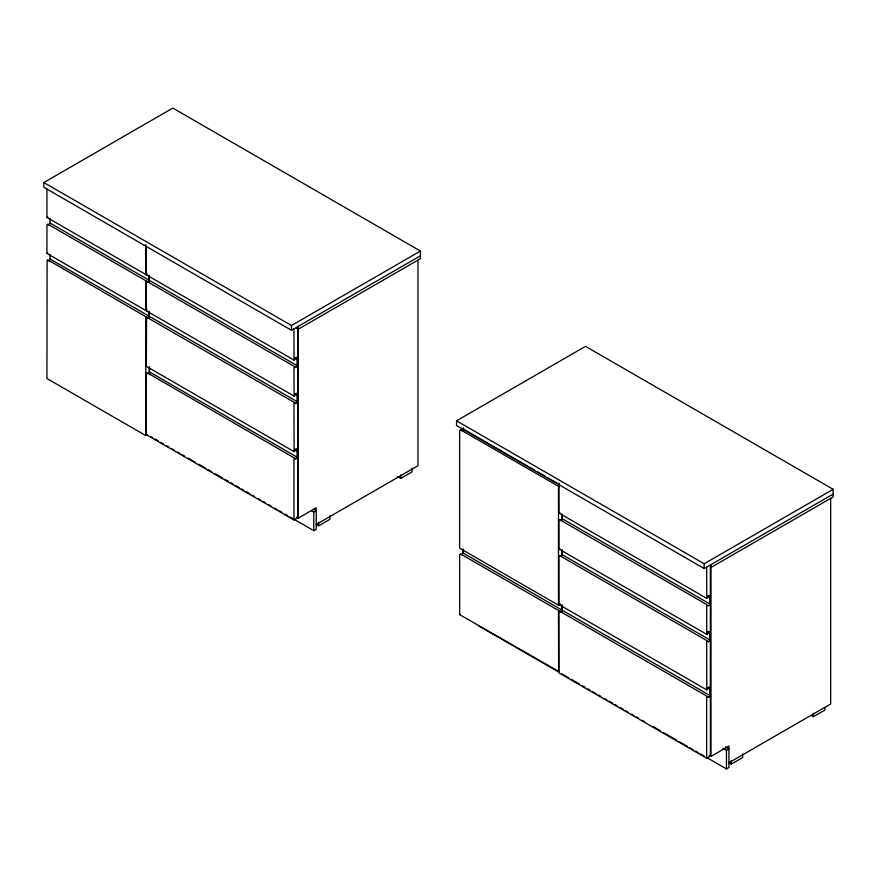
<?xml version="1.0" encoding="UTF-8"?>
<svg xmlns="http://www.w3.org/2000/svg" width="877" height="877" viewBox="0 0 877 877"><rect width="100%" height="100%" fill="white"/><g stroke="black" fill="none" stroke-linecap="round" stroke-linejoin="round"><path stroke-width="1.32" d="M559.921 603.847L558.978 604.538L558.912 556.391L559.943 555.788A1.458 0.844 -60 0 0 560.239 556.457M559.866 512.519L558.978 513.034L558.912 483.15M559.866 548.498L558.978 549.024L558.912 520.401L559.943 519.809A1.458 0.844 -60 0 0 560.239 520.478M47.829 217.112L46.963 217.343L46.941 188.917M47.829 253.091L46.963 253.321L46.941 224.83L47.972 224.227A1.458 0.844 -60 0 0 48.498 224.961M460.535 614.317L459.669 614.547L459.647 554.604L460.688 554.001A1.458 0.844 -60 0 0 460.984 554.67M146.854 274.709L146.196 274.512L146.196 246.229M146.854 310.688L146.196 310.491L146.196 282.131L147.237 281.539A1.458 0.844 -60 0 0 147.369 282.054M147.643 434.51L145.79 435.584L145.79 317.869L146.558 316.915L146.349 366.345L294.102 451.644L294.979 450.712A1.458 0.844 -60 0 1 296.009 448.925A1.458 0.844 -60 0 1 297.04 449.517L297.04 450.712L297.665 450.35L297.665 395.308L294.683 394.31M559.142 671.672L459.8 614.744M420.445 255.799L291.471 330.267L43.85 187.294L43.85 182.537L172.824 108.068L420.445 251.041L420.445 258.66L298.279 329.193L296.426 328.119M43.85 182.537L291.471 325.499L420.445 251.041M294.683 357.849L297.665 358.857L297.665 326.693M294.683 358.32L297.665 359.329L297.665 394.836L294.683 393.828M297.04 451.184L297.665 450.833L297.665 517.792L293.948 519.929L146.196 434.63L146.349 373.12L147.084 372.703L294.979 458.342A1.458 0.844 -60 0 0 296.009 458.934A1.458 0.844 -60 0 0 297.04 457.147L297.04 451.184L294.683 449.824M833.15 494.08L704.176 568.537L456.555 425.575L456.555 420.807L585.529 346.349L833.15 489.311L833.15 496.93L710.984 567.463M296.426 517.068L298.279 518.143L316.235 507.783L316.235 529.226L313.758 530.651L290.068 516.97M311.39 510.699L313.758 512.069L316.235 510.633L313.867 509.274M316.235 524.457L417.967 465.72L417.967 260.096M316.454 524.589L318.614 525.827L329.96 519.272L329.96 515.698M397.5 476.551L400.734 478.414L412.091 471.859L412.091 468.285M460.721 430.147A1.458 0.844 -60 0 1 460.688 429.862L459.647 430.454L459.647 548.169L558.496 605.229L560.348 604.165M456.555 420.807L704.176 563.768L833.15 489.311M707.388 596.119L710.37 597.127L710.37 564.963M707.388 596.601L710.37 597.61L710.37 633.106L707.388 632.098M707.388 632.58L710.37 633.589L710.37 688.631L707.388 687.623M707.388 688.094L710.37 689.103L710.37 756.062L706.654 758.21L558.912 672.9L558.912 611.905L559.943 611.313A1.458 0.844 -60 0 0 559.975 611.598M709.131 755.349L710.984 756.412L728.94 746.053L728.94 767.496L726.463 768.932L706.325 757.3M722.911 748.289L726.463 750.339L728.94 748.914L725.389 746.864M728.94 762.727L830.672 704.001L830.672 498.366M729.16 762.858L731.319 764.097L742.666 757.553L742.666 753.979M811.291 715.446L813.439 716.684L824.797 710.129L824.797 707.75M145.79 435.584L46.941 378.513L47.095 260.294L47.829 259.877L147.237 317.518A1.458 0.844 -60 0 0 147.27 317.803M559.142 486.571L558.496 487.524L558.496 605.229M47.095 217.54L145.944 274.6L146.821 273.668A1.458 0.844 -60 0 1 146.854 273.35M47.095 253.519L145.944 310.579L146.821 309.658A1.458 0.844 -60 0 1 146.854 309.329M146.349 274.841L294.102 360.14L294.979 359.208A1.458 0.844 -60 0 1 296.009 357.421A1.458 0.844 -60 0 1 297.04 358.024L297.04 359.208M146.349 310.82L294.102 396.119L294.979 395.198A1.458 0.844 -60 0 1 296.009 393.411A1.458 0.844 -60 0 1 297.04 394.003L297.04 395.198M559.055 513.111L706.807 598.421L707.684 597.489A1.458 0.844 -60 0 1 708.715 595.702A1.458 0.844 -60 0 1 709.756 596.294L709.756 597.489M559.055 549.09L706.807 634.4L707.684 633.468A1.458 0.844 -60 0 1 708.715 631.681A1.458 0.844 -60 0 1 709.756 632.273L709.756 633.468M559.055 604.615L706.807 689.914L707.684 688.982A1.458 0.844 -60 0 1 708.715 687.195A1.458 0.844 -60 0 1 709.756 687.798L709.756 688.982M534.521 470.116L462.749 428.667A1.458 0.844 -60 0 1 461.982 430.267A1.458 0.844 -60 0 1 460.82 430.377M536.877 471.475L545.11 476.222M547.467 477.581L559.241 484.378M460.688 429.862L558.353 486.253M708.002 596.239L710.37 597.61M50.044 218.274L50.044 223.043L148.882 280.103A1.458 0.844 -60 0 1 147.588 282.01M149.298 275.575L149.298 280.344L297.04 365.643A1.458 0.844 -60 0 1 296.009 367.43A1.458 0.844 -60 0 1 294.979 366.838L147.237 281.539M562.004 513.856L562.004 518.614L709.756 603.924A1.458 0.844 -60 0 1 708.715 605.711A1.458 0.844 -60 0 1 707.684 605.108L706.654 605.711L706.807 634.4M47.972 224.227L146.821 281.298A1.458 0.844 -60 0 0 147.128 281.966M559.943 519.809L706.5 604.428M708.002 631.747L710.37 633.106M706.829 631.539L710.37 633.589M50.044 254.253L50.044 259.022L148.882 316.082A1.458 0.844 -60 0 1 147.851 317.869M149.298 311.554L149.298 316.323L297.04 401.622A1.458 0.844 -60 0 1 296.009 403.409A1.458 0.844 -60 0 1 294.979 402.817L147.237 317.518M562.004 549.835L562.004 554.604L709.756 639.903A1.458 0.844 -60 0 1 708.715 641.69A1.458 0.844 -60 0 1 707.684 641.087L559.943 555.788M295.297 449.462L297.665 450.833M708.002 687.743L710.37 689.103M294.683 449.342L297.04 450.712M149.298 367.079L149.298 371.848L297.04 457.147M462.749 549.243L462.749 552.817L561.587 609.877A1.458 0.844 -60 0 1 560.556 611.664M562.004 605.349L562.004 610.118L709.756 695.417A1.458 0.844 -60 0 1 708.715 697.204A1.458 0.844 -60 0 1 707.684 696.612L559.943 611.313M460.688 554.001L559.526 611.072A1.458 0.844 -60 0 0 559.833 611.74M150.252 436.253L152.631 437.623M154.999 438.993L158.551 441.043M160.919 442.414L163.286 443.784M166.849 445.834L169.217 447.204M171.585 448.575L173.953 449.934M177.505 451.995L179.873 453.354M182.252 454.724L184.619 456.095M188.171 458.145L195.275 462.245M198.838 464.306L205.942 468.406M208.309 469.776L211.861 471.826M215.424 473.876L222.528 477.987M224.896 479.346L228.458 481.407M230.826 482.767L233.194 484.137M235.562 485.507L239.114 487.557M241.482 488.927L243.861 490.298M246.229 491.668L249.781 493.718M252.148 495.088L254.516 496.448M258.079 498.509L260.447 499.868M262.815 501.238L265.183 502.609M268.735 504.659L271.103 506.029M274.665 508.079L277.033 509.449M279.401 510.82L281.769 512.19M285.321 514.24L287.689 515.61M478.842 625.959L559.405 672.473M561.773 673.843L568.888 677.954M571.256 679.313L579.554 684.104M581.922 685.474L585.474 687.524M587.842 688.894L590.21 690.265M592.578 691.635L596.141 693.685M598.509 695.055L600.877 696.415M604.428 698.476L606.796 699.835M609.175 701.205L612.727 703.255M615.095 704.626L617.463 705.996M619.831 707.366L623.383 709.416M625.761 710.787L628.129 712.157M631.681 714.207L634.049 715.577M636.417 716.937L638.785 718.307M642.348 720.357L644.716 721.727M653.003 726.518L660.118 730.618M663.67 732.679L676.704 740.199M679.072 741.569L687.371 746.349M689.739 747.719L693.29 749.769M695.658 751.14L698.026 752.51M700.405 753.88L703.957 755.93M706.807 598.421L706.654 567.112M706.807 689.914L706.654 641.69L707.684 641.087M294.014 360.063L293.948 328.831M294.102 396.119L293.948 367.43L294.979 366.838M145.944 274.6L145.79 244.639M558.649 671.804L558.496 611.664L559.526 611.072M145.944 310.579L145.79 281.89L146.821 281.298M294.102 451.644L293.948 403.409L294.979 402.817M707.684 696.612L706.654 697.204L706.654 758.21M294.979 458.342L293.948 458.934L293.948 519.929M813.439 713.111L813.439 716.684M731.319 760.523L731.319 764.097M726.463 750.339L726.463 768.932M710.984 564.602L710.984 756.412M709.756 597.961L709.756 603.924M709.756 633.939L709.756 639.903M709.756 689.465L709.756 695.417M704.176 563.768L704.176 568.537M562.212 514.755L562.212 520.193M562.212 550.087L562.212 555.525M562.212 604.933L562.212 611.762M561.587 605.108L561.587 609.877M463.363 427.79L463.363 430.508M463.363 549.101L463.363 553.332M400.734 474.841L400.734 478.414M318.614 522.253L318.614 525.827M313.758 512.069L313.758 530.651M298.279 326.332L298.279 518.143M297.04 359.691L297.04 365.643M297.04 395.67L297.04 401.622M291.471 325.499L291.471 330.267M149.507 366.849L149.507 373.646M148.882 275.345L148.882 280.103M148.882 311.324L148.882 316.082M462.749 552.817A1.458 0.844 -60 0 1 461.445 554.713M562.004 518.614A1.458 0.844 -60 0 1 560.699 520.521M562.004 610.118A1.458 0.844 -60 0 1 560.973 611.905M562.004 554.604A1.458 0.844 -60 0 1 560.699 556.5M50.044 259.022A1.458 0.844 -60 0 1 48.739 260.918M48.279 260.875A1.458 0.844 -60 0 1 47.972 260.217M147.128 317.945A1.458 0.844 -60 0 1 146.821 317.277M149.298 280.344A1.458 0.844 -60 0 1 147.753 282.273M50.044 223.043A1.458 0.844 -60 0 1 48.739 224.94M149.298 371.848A1.458 0.844 -60 0 1 147.753 373.766M149.298 316.323A1.458 0.844 -60 0 1 147.753 318.252"/></g></svg>
